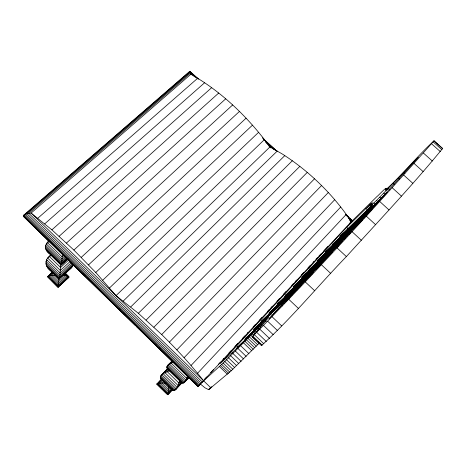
<?xml version="1.0" encoding="UTF-8"?>
<svg xmlns="http://www.w3.org/2000/svg" width="466" height="466" viewBox="0 0 466 466"><rect width="100%" height="100%" fill="white"/><g stroke="black" fill="none" stroke-linecap="round" stroke-linejoin="round"><path stroke-width="0.7" d="M165.413 382.778L160.77 378.52L160.356 376.627L161.714 374.658L163.077 373.65L169.385 370.796M58.483 277.684L58.11 287.277L47.579 276.763L52.687 271.958M324.819 254.407L325.6 251.99L387.147 192.615M293.3 288.466L294.139 285.949L351.347 231.532M284.761 297.692L285.617 295.147L341.584 242.145M268.789 314.952L269.674 312.36L321.563 263.663M260.564 323.835L261.467 321.214L312.243 273.816M60.813 264.065L59.945 275.08L59.217 279.064L57.877 277.48M278.685 306.319L254.168 329.095L253.248 331.74L255.38 329.782M244.644 341.042L245.576 338.368L260.005 325.052M62.392 254.407L61.669 262.661L61.063 265.038L47.951 252.24C44.148 249.333 44.94 243.631 48.773 241.138M198.108 78.836L189.784 71.292L23.533 215.339L23.3 215.962L198.009 386.553L199.396 384.858M52.204 271.923C45.231 268.032 43.326 259.585 50.916 255.059M188.841 377.687L184.396 382.423L183.621 383L182.072 383L167.609 369.066C164.62 365.793 170.836 363.154 172.17 360.795M201.708 382.586L224.804 361.523L268.929 317.183L252.234 336.796L261.438 345.603L261.554 345.102M179.777 380.204C178.356 383.669 177.936 389.588 173.602 390.566L172.711 390.211L170.958 388.201M339.615 237.578L340.337 236.076L371.425 205.92M332.206 245.576L332.94 244.062L372.206 206.036M377.443 203.048L317.824 260.383L317.061 261.927L371.891 209.35M368.589 212.735L309.587 269.272L308.812 270.833L361.832 220.185M361.808 220.325L302.184 277.258L301.403 278.837L351.352 231.287M332.736 251.902L277.777 303.605L276.961 305.23L322.932 262.043M187.408 376.196L185.928 380.093L184.396 382.423L167.335 365.775L169.478 364.051L173.16 362.315M250.265 335.38L237.491 347.094L236.617 348.807L237.689 347.828M284.778 300.389L277.346 307.146L237.322 347.834L220.272 363.579L346.681 227.309L370.627 204.009L372.398 202.687L371.07 205.512L376.534 200.467L418.439 157.193L357.579 224.327L268.969 318.983L281.353 304.939L284.778 300.389L285.809 301.362M189.196 72.16L189.784 71.292L198.365 79.173M261.438 345.603C291.733 318.045 317.876 286.002 346.378 256.591C378.724 220.907 412.259 185.602 442.613 148.468L434.027 140.808C417.122 156.226 401.739 175.49 385.283 190.198C389.127 183.72 377.466 196.547 377.111 196.407L349.721 223.284M65.223 273.117L68.817 276.629L58.209 286.468L47.893 276.344L50.095 275.645L53.846 275.272L58.442 279.775L70.978 268.206L73.471 265.107L59.561 277.946L45.994 264.665M198.009 386.553L351.807 221.152L352.284 220.558L345.859 214.651M252.234 336.796C314.696 273.367 374.984 207.3 434.027 140.808M52.105 281.004L58.11 287.277L69.032 277.054L66.807 275.872L63.178 275.4M200.252 383.902L204.912 387.759L207.923 389.296L208.89 389.366L210.859 387.223M208.89 389.366L211.168 387.077M211.844 386.774L210.859 387.84L31.105 213.084L26.958 213.748L23.533 215.339L198.691 385.941M204.702 379.108L206.677 376.977M210.632 372.718L213.597 369.521M218.542 364.196L220.523 362.065M222.993 359.403L223.983 358.337M228.928 353.012L230.903 350.881M234.858 346.617L237.829 343.425M242.774 338.095L244.749 335.969M247.225 333.301L248.209 332.241M253.155 326.911L255.135 324.779M259.09 320.521L262.055 317.323M267.496 311.469L268.975 309.867M270.956 307.741L272.441 306.139M276.891 301.345L279.361 298.683M283.316 294.425L286.281 291.227M291.722 285.367L293.207 283.771M295.182 281.639L296.667 280.043M301.118 275.249L303.587 272.587M308.038 267.793L310.513 265.131M312.983 262.469L313.973 261.403M315.948 259.271L317.433 257.675M318.919 256.073L320.893 253.947M323.858 250.749L327.814 246.491M203.654 380.833L197.549 373.254L346.25 214.395C335.054 198.848 321.843 184.792 307.275 172.373C300.104 166.368 292.619 160.747 284.79 155.627C277.62 150.588 268.399 148.159 264.449 139.596C244.161 113.64 219.649 90.509 190.844 74.257L190.081 71.455L24.948 214.529M182.049 382.26L177.179 387.444L163.077 373.65L167.492 369.043M178.414 386.308L174.5 390.473L160.356 376.627M179.888 384.741L181.845 382.662M182.206 382.679L175.397 389.925L160.811 375.648L167.667 368.484M188.159 376.755L186.674 378.34L171.127 363.183L172.624 361.622M188.38 377.483L185.928 380.093L169.478 364.051L171.948 361.47M188.485 377.827L183.621 383L166.84 366.62L168.803 364.575M189.091 377.279L185.165 381.456L168.214 364.919M171.232 388.574L168.377 391.597L168.04 394.184L167.579 394.661L156.879 384.165L161.271 379.237M172.158 388.959L168.232 393.123L158.324 383.407L156.809 383.914L167.818 394.708L172.752 389.471M168.541 393.642L172.379 389.57M172.373 389.588L168.04 394.184L157.304 383.652M180.418 381.503L178.927 383.087L167.189 371.618L168.686 370.045M181.495 381.846L178.059 385.498L164.9 372.637L167.865 369.538M169.408 386.634L168.506 387.59L168.377 391.597L159.803 383.192L158.324 383.407L161.778 379.79M197.549 373.254L191.008 365.519L340.722 207.009M170.451 387.613L168.476 389.71L161.65 383.017L159.803 383.192L162.669 380.192M163.636 380.932L161.65 383.017L165.884 382.848M164.626 381.951L163.723 382.901L168.506 387.59L168.482 385.935M161.702 379.108L156.879 384.165L157.502 384.392M191.008 365.519L184.082 357.713L334.734 199.693M170.76 362.531L171.738 361.511M165.78 370.959L167.748 368.897M184.082 357.713L176.847 349.902L328.332 192.505M176.847 349.902L169.362 342.155L321.581 185.509M190.844 74.257L31.105 213.084L51.877 229.855L73.884 250.067L95.74 272.476L116.028 295.648L138.367 313.298L161.696 334.553L314.538 178.781M153.926 327.167L307.275 172.373M209.199 389.215L231.2 370.802L259.143 343.285L250.749 335.258M146.126 320.06L299.848 166.345M138.367 313.298L292.328 160.747M130.719 306.943L284.79 155.627M123.251 301.042L277.299 151.025M339.871 236.769L371.955 205.663M116.028 295.648L269.919 146.971M344.38 232.72L340.337 236.076M346.978 230.204L349.057 228.189M359.979 217.61L362.059 215.601M332.468 244.761L372.247 206.304M335.957 241.703L332.94 244.062M346.407 231.608L349.022 229.086M358.948 219.503L362.082 216.474M365.216 213.445L366.259 212.438M325.6 251.99L385.825 194.013M325.117 252.694L383.99 195.941M332.823 245.582L335.963 242.559M339.108 239.53L340.151 238.522M345.912 232.977L349.057 229.954M352.197 226.925L353.245 225.917M359.531 219.87L361.622 217.849M364.767 214.826L365.81 213.818M372.619 207.259L374.192 205.751M377.332 202.722L378.38 201.714M324.849 253.516L377.815 202.564M377.175 203.432L317.824 260.383M317.334 261.094L377.408 203.374M320.876 258.001L322.449 256.486M325.076 253.97L326.649 252.456M332.951 246.409L335.054 244.394M337.681 241.871L339.254 240.357M345.032 234.817L347.659 232.295M350.811 229.272L351.859 228.264M357.107 223.22L359.735 220.703M370.237 210.62L372.34 208.605M109.527 287.936L264.449 139.596M309.092 269.995L366.858 214.686M313.175 266.389L309.587 269.272M318.942 260.867L321.563 258.362M324.709 255.351L325.757 254.349M331.53 248.832L334.151 246.328M345.16 235.796L346.215 234.794M352.506 228.771L354.603 226.767M365.618 216.236L367.191 214.733M330.178 250.254L332.281 248.244M363.841 218.076L364.895 217.069M302.184 277.258L362.082 220.179M301.688 277.986L357.445 224.787M360.078 222.276L361.127 221.274M311.043 269.36L313.146 267.356M318.4 262.346L321.552 259.346M332.584 248.832L333.639 247.83M339.417 242.32L342.044 239.821M353.601 228.806L354.649 227.804M332.695 249.38L294.139 285.949M333.749 248.384L350.578 232.383M293.632 286.677L347.619 235.377M348.667 234.381L350.764 232.388M102.747 280.194L258.624 132.303M296.184 284.54L297.768 283.043M300.407 280.538L301.985 279.035M307.787 273.53L309.896 271.527M315.167 266.523L317.806 264.018M324.662 257.512L325.717 256.51M328.88 253.51L329.934 252.508M336.26 246.502L337.844 245M343.646 239.495L345.755 237.491M305.568 275.761L306.622 274.765M326.083 256.3L327.132 255.298M293.347 287.539L342.947 240.514M344.001 239.512L345.056 238.51M285.099 295.893L338.887 245.011M292.415 289.252L295.939 285.973M301.217 280.981L303.855 278.487M305.585 276.81L306.64 275.814M309.663 273.006L311.777 271.008M313.49 269.342L314.538 268.346M318.639 264.525L319.693 263.529M321.389 261.875L322.443 260.884M328.763 254.908L330.872 252.916M336.662 247.44L338.77 245.454M284.808 296.76L332.765 251.5M95.74 272.476L252.49 125.144M277.258 304.356L328.542 256.055M283.555 298.7L285.664 296.714M291.477 291.25L293.592 289.264M299.399 283.794L301.514 281.808M307.321 276.338L309.436 274.352M315.249 268.888L317.358 266.896M323.171 261.432L325.285 259.445M291.611 291.25L292.665 290.26M269.144 313.117L317.783 267.531M318.843 266.535L319.903 265.544M273.874 308.946L274.934 307.956M277.573 305.48L279.157 304.001M284.971 298.56L287.085 296.58M292.893 291.139L295.007 289.165M300.29 284.219L302.405 282.239M308.212 276.798L310.327 274.824M316.664 268.888L318.249 267.402M277.439 305.679L280.078 303.209M285.897 297.768L288.005 295.788M294.349 289.852L295.939 288.367M268.847 313.997L313.222 272.517M88.563 264.851L246.089 118.166M261.467 321.214L309.913 276.099M260.931 321.983L306.721 279.297M265.702 317.789L268.894 314.812M273.682 310.356L276.775 307.513M282.198 302.428L283.794 300.943M286.899 298.089L287.965 297.098M293.825 291.64L295.421 290.155M300.745 285.192L302.877 283.212M260.628 322.874L281.907 303.092M284.033 301.112L301.059 285.285M284.015 301.374L300.541 286.025M254.168 329.095L278.208 306.855M284.039 301.444L299.941 286.683M253.626 329.87L274.911 310.129M285.023 300.751L299.923 286.934M60.126 284.965L63.201 282.116M65.246 280.217L68.683 277.468M257.354 326.654L260.011 324.19M266.395 318.278L267.455 317.294M270.117 314.83L271.707 313.356M285 301.036L286.596 299.562M296.166 290.691L297.762 289.217M270.146 314.969L271.206 313.985M253.318 330.767L266.074 318.971M285.215 301.269L292.66 294.384M72.673 263.354L59.945 275.08L45.971 261.409L47.037 260.447M73.022 264.49L59.747 276.734L45.761 263.045M81.259 257.36L239.466 111.421M59.06 278.988L72.434 266.674M285.617 301.508L289.864 297.588M245.029 339.149L259.434 325.88M71.339 262.69L60.149 272.989L46.635 259.772M249.316 335.433L245.576 338.368M251.448 333.47L253.044 331.996M257.308 328.07L259.445 326.107M244.714 340.063L251.64 333.697M252.706 332.718L253.772 331.74M67.331 258.473L61.506 263.803L45.447 248.128M52.256 272.476L47.579 276.763L58.157 287.138L69.032 277.054L65.019 273.134M52.891 272.173L48.749 275.965L58.273 285.297L68.059 276.227L65.065 273.303M67.663 258.799L61.349 264.583L45.918 249.514M67.261 259.358L61.063 265.038L60.935 264.729M68.065 258.7L61.203 264.991L46.757 250.889M53.281 272.721L50.095 275.645L58.332 283.718L66.807 275.872L64.757 273.868M53.916 273.495L51.831 275.406L58.39 281.837L65.147 275.592L63.632 274.119M68.974 259.783L60.586 267.478L49.338 256.486L50.87 255.269L47.753 258.129L60.364 270.449L70.185 261.426L71.741 262.935M54.901 274.305L53.846 275.272L55.996 275.243M236.938 347.886L246.054 339.539M65.234 256.329L62.019 259.265L46.291 243.928L48.447 241.994M73.884 250.067L232.662 104.949M66.12 257.238L61.838 261.146L45.627 245.332M66.883 257.89L61.669 262.661L45.348 246.735M240.718 344.636L242.326 343.168M63.772 255.584L62.199 257.016L47.34 242.53L48.918 241.114M231.905 353.671L232.971 352.698M66.492 243.019L225.73 98.809M59.141 236.268L218.717 93.025M51.877 229.855L211.675 87.655M44.748 223.831L204.65 82.715M37.81 218.234L197.695 78.241M237.491 347.094L238.231 346.488M277.777 303.605L278.482 303.034M269.674 312.36L271.235 311.416M285.617 295.147L286.31 294.582M70.978 268.206L67.995 270.42M352.284 220.558L349.523 218.129M254.89 328.501L255.758 328.134M262.183 320.631L263.045 320.264M302.871 276.711L303.692 276.367M326.264 251.459L327.062 251.127M167.609 369.066L168.593 369.841M47.951 252.24L49.501 253.562M23.545 216.591L135.589 325.67M434.067 140.965L442.7 148.677M433.269 141.996L441.949 149.749M431.656 143.866L440.382 151.66M423.466 153.098L432.332 161.044M414.14 163.514L423.134 171.605M403.853 172.461L404.913 173.416M403.707 175.076L412.818 183.307M398.517 178.047L399.572 179.002M393.304 183.464L394.353 184.414M392.197 187.74L401.418 196.104M388.364 188.544L389.931 189.965M386.139 188.235L387.159 189.155M386.18 188.34L387.199 189.266M386.046 188.625L387.071 189.557M385.743 189.167L386.78 190.111M383.844 193.157L385.399 194.567M379.866 197.165L381.409 198.568M379.673 201.434L388.988 209.927M376.534 200.467L378.066 201.86M373.924 202.99L375.439 204.376M371.227 203.485L372.293 204.463M372.089 204.679L373.697 206.147M370.627 204.009L371.693 204.982M371.501 205.762L372.55 206.718M371.07 205.512L372.66 206.968M369.917 204.661L372.462 206.933M369.089 205.43L370.674 206.875M368.157 206.316L369.73 207.754M367.115 207.318L368.688 208.751M365.886 208.518L367.447 209.945M366.212 216.078L375.608 224.688M262.352 137.884L276.268 150.681M263.756 139.287L276.088 150.623M345.772 214.68L348.452 217.144M196.792 77.927L190.361 72.014L26.958 213.748L201.248 383.343M263.756 139.485L276.076 150.815M346.797 215.822L352.15 220.744M191.089 73.005L192.161 73.983M271.235 146.679L273.373 148.648M194.905 76.896L190.617 72.958L28.886 213.364L202.407 382.143M265.591 141.885L273.624 149.271M348.597 218.199L351.807 221.152M268.853 145.986L271.055 148.013M349.657 220.296L351.265 221.769L346.25 214.395M351.906 231.567L361.366 240.287M346.681 227.309L348.259 228.765M336.866 247.778L346.378 256.591M321.225 264.566L330.767 273.46M305.119 281.779L314.678 290.743M288.704 299.259L298.257 308.276M284.54 300.954L285.582 301.933M283.398 302.475L284.446 303.465M281.353 304.939L282.408 305.941M272.138 316.833L281.668 325.885M267.822 321.377L277.34 330.423M265.183 320.55L266.191 321.505M263.721 325.635L273.21 334.67M261.012 324.75L262.014 325.705M259.545 326.252L260.546 327.202M260.028 329.41L269.476 338.421M258.082 327.749L259.574 329.177M256.615 329.252L258.106 330.674M255.147 330.755L256.638 332.176M256.912 332.532L266.307 341.502M253.679 332.252L255.257 333.761M254.518 334.856L263.855 343.78M252.217 333.755L253.789 335.264M252.939 336.295L262.212 345.16M257.488 341.217L260.028 343.646M249.281 336.761L257.663 344.776M247.819 338.264L256.178 346.267M246.351 339.766L254.698 347.758M244.889 341.269L253.219 349.255M243.421 342.772L251.739 350.747M240.59 345.673L248.879 353.624M237.893 348.428L246.147 356.362M235.324 351.032L243.549 358.937M232.907 353.473L241.097 361.354M230.641 355.75L238.79 363.602M228.526 357.853L236.646 365.676M226.581 359.781L234.66 367.569M224.804 361.523L232.843 369.276M223.197 363.078L231.2 370.802M221.769 364.441L229.726 372.13M220.517 365.618L228.433 373.272M219.445 366.602L227.321 374.215M25.391 214.214L200.223 384.403M24.238 214.75L199.361 385.277M29.049 221.35L32.171 224.391M34.775 226.925L36.336 228.445M46.751 238.592L49.874 241.633M52.477 244.167L54.039 245.693M64.454 255.834L67.576 258.875M82.674 273.583L85.278 276.117M87.882 278.656L89.961 280.683M100.895 291.332L102.98 293.364M105.584 295.898L107.663 297.925M118.597 308.579L120.682 310.606M123.286 313.14L125.366 315.167M136.823 326.328L138.385 327.848M140.988 330.382L143.068 332.415M155.044 344.077L156.087 345.09M158.69 347.624L160.77 349.657M173.265 361.826L174.307 362.839M176.393 364.872L178.472 366.899M190.967 379.068L192.009 380.081M194.089 382.114L196.174 384.141M23.3 215.962L198.236 386.366M136.625 326.683L198.015 386.483M166.723 367.453L182.847 383.192M166.985 368.268L182.072 383M161.714 374.658L176.288 388.918M46.658 266.267L59.38 278.72M160.345 377.582L173.602 390.566M55.303 274.952L56.846 276.466M47.753 267.845L59.217 279.064M160.77 378.52L172.711 390.211M158.021 384.899L162.162 388.964M163.717 390.491L166.828 393.537M161.696 334.553L169.362 342.155M180.534 381.497L181.297 382.435M167.346 394.05L167.579 394.661"/></g></svg>
